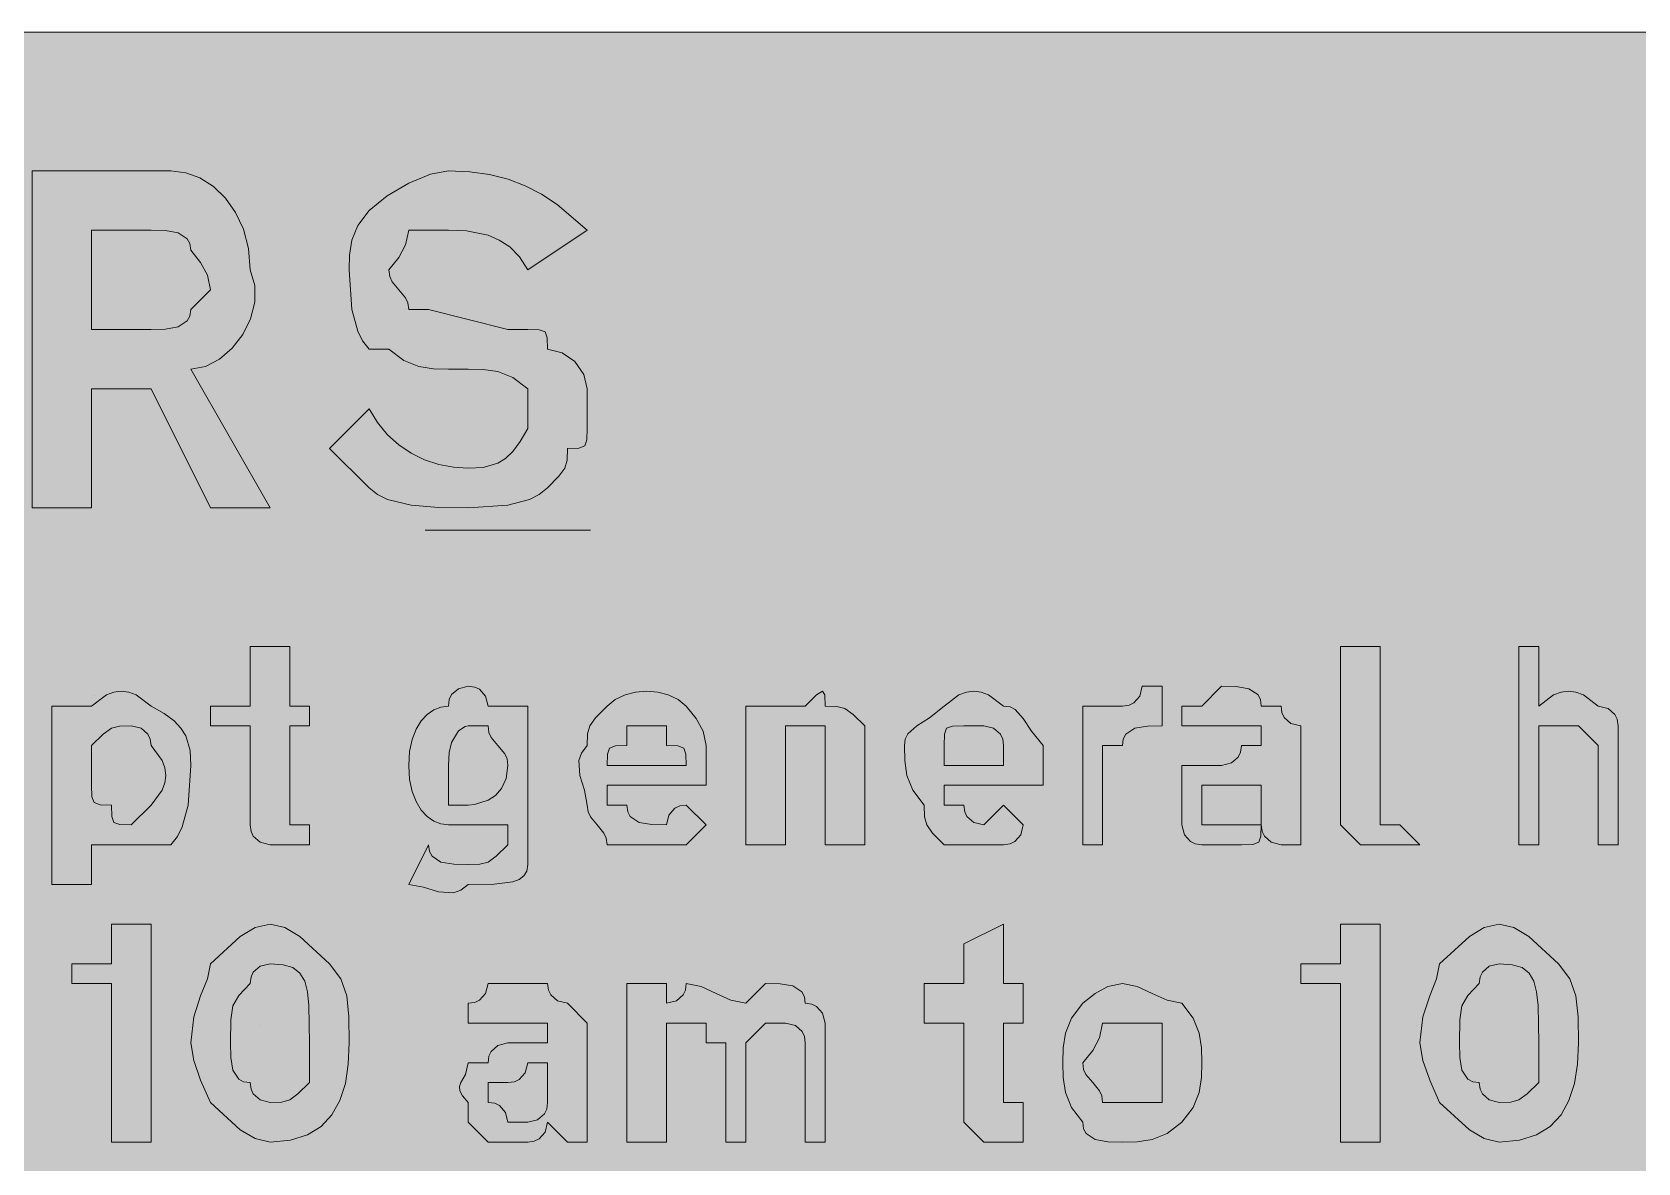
# Model space of a CAD drawing. Header units: metres. Extents: x 9 to 558, y 11 to 259.
# Drawn here: x 366.8 to 464, y 191 to 259.4 of the extents above; entities that cross this region are included whole.
import ezdxf

# ---------------------------------------------------------------- set-up
doc = ezdxf.new("R2010")
doc.units = ezdxf.units.M
for name, color, linetype, true_color in [('FILL_BLUE_0000FF', 7, 'Continuous', 0x0000ff), ('FILL_WHITE_FFFFFF', 7, 'Continuous', 0xffffff), ('STROKE_WHITE_FFFFFF', 7, 'Continuous', 0xffffff)]:
    doc.layers.add(name, color=color, linetype=linetype, true_color=true_color)

msp = doc.modelspace()

# ---------------------------------------------------------------- hatches: boundary and pattern name
at = {"layer": 'FILL_BLUE_0000FF', "true_color": 0x0000ff}
h = msp.add_hatch(color=7, dxfattribs=at)
h.dxf.hatch_style = 1
h.paths.add_polyline_path([(551.26, 259.39), (552.02, 259.23), (553.41, 258.69), (556.41, 257.04), (556.81, 256.54), (557.1, 255.95), (557.46, 254.64), (557.61, 252.24), (557.61, 18.24), (557.61, 15.84), (557.42, 14.96), (557.01, 14.19), (556.41, 13.44), (554.8, 12.05), (554.09, 11.63), (553.41, 11.34), (552.02, 11.08), (550.41, 11.04), (16.41, 11.04), (14.01, 11.04), (13.13, 11.75), (12.36, 12.24), (11.82, 12.73), (11.66, 13.04), (11.61, 13.44), (10.82, 13.89), (10.22, 14.36), (9.8, 14.85), (9.51, 15.39), (9.25, 16.65), (9.21, 18.24), (9.21, 252.24), (9.21, 254.64), (11.61, 257.04), (12.36, 257.64), (13.13, 258.05), (14.01, 258.24), (14.76, 258.84), (15.53, 259.25), (16.41, 259.44), (550.41, 259.44), (551.26, 259.39)])
at = {"layer": 'FILL_WHITE_FFFFFF', "true_color": 0xffffff}
h = msp.add_hatch(color=7, dxfattribs=at)
h.dxf.hatch_style = 1
h.paths.add_polyline_path([(375.21, 251.04), (376.11, 250.93), (376.97, 250.61), (377.78, 250.09), (378.51, 249.39), (379.12, 248.52), (379.6, 247.5), (379.9, 246.33), (380.01, 245.04), (380.3, 244.09), (380.29, 243.09), (380.03, 242.09), (379.56, 241.14), (378.92, 240.31), (378.15, 239.64), (377.3, 239.2), (376.41, 239.04), (381.21, 230.64), (377.61, 230.64), (374.01, 237.84), (370.41, 237.84), (370.41, 230.64), (366.81, 230.64), (366.81, 251.04), (375.21, 251.04)])
h.paths.add_polyline_path([(374.89, 241.46), (375.66, 241.59), (376.2, 241.95), (376.36, 242.24), (376.41, 242.64), (377.61, 243.84), (377.42, 244.72), (377.01, 245.49), (376.41, 246.24), (376.36, 246.64), (376.2, 246.93), (375.66, 247.29), (374.89, 247.42), (374.01, 247.44), (370.41, 247.44), (370.41, 241.44), (374.01, 241.44), (374.89, 241.46)], flags=16)
h = msp.add_hatch(color=7, dxfattribs=at)
h.dxf.hatch_style = 1
h.paths.add_polyline_path([(395.61, 241.44), (396.81, 241.44), (397.5, 241.42), (397.86, 241.29), (397.99, 240.93), (398.01, 240.24), (398.89, 240.03), (399.66, 239.49), (400.2, 238.72), (400.41, 237.84), (400.41, 236.64), (400.41, 235.44), (400.39, 234.75), (400.26, 234.39), (399.9, 234.26), (399.21, 234.24), (399.19, 233.53), (399.06, 233.04), (398.7, 232.55), (398.01, 231.84), (397.51, 231.44), (396.92, 231.15), (395.61, 230.79), (393.21, 230.64), (391.43, 230.66), (389.76, 230.79), (388.32, 231.15), (387.71, 231.44), (387.21, 231.84), (384.81, 234.24), (387.21, 236.64), (387.71, 235.8), (388.32, 235.06), (389, 234.45), (389.76, 233.94), (390.57, 233.55), (391.43, 233.26), (392.31, 233.1), (393.21, 233.04), (394.11, 233.08), (395.01, 233.34), (395.46, 233.63), (395.91, 234.05), (396.36, 234.65), (396.81, 235.44), (396.81, 237.84), (395.91, 238.53), (395.01, 238.89), (394.11, 239.02), (393.21, 239.04), (392.01, 239.04), (391.11, 239.06), (390.21, 239.19), (389.31, 239.55), (388.41, 240.24), (387.21, 240.24), (386.81, 240.74), (386.52, 241.33), (386.16, 242.64), (386.01, 245.04), (386.03, 245.94), (386.16, 246.84), (386.52, 247.74), (387.21, 248.64), (388.3, 249.52), (389.61, 250.29), (390.92, 250.83), (392.01, 251.04), (393.31, 250.98), (394.5, 250.81), (395.62, 250.53), (396.66, 250.14), (397.65, 249.63), (398.59, 249.01), (400.41, 247.44), (396.81, 245.04), (396.31, 245.83), (395.72, 246.43), (395.08, 246.85), (394.41, 247.14), (393.1, 247.4), (392.01, 247.44), (389.61, 247.44), (389.42, 246.56), (389.01, 245.79), (388.41, 245.04), (388.46, 244.64), (388.6, 244.33), (389.01, 243.84), (389.42, 243.35), (389.56, 243.04), (389.61, 242.64), (390.81, 242.64), (395.61, 241.44)])
h = msp.add_hatch(color=7, dxfattribs=at)
h.dxf.hatch_style = 1
h.paths.add_polyline_path([(382.41, 211.44), (383.61, 211.44), (383.61, 210.24), (381.21, 210.24), (380.61, 210.39), (380.2, 210.75), (380.06, 211.04), (380.01, 211.44), (380.01, 217.44), (377.61, 217.44), (377.61, 218.64), (380.01, 218.64), (380.01, 222.24), (382.41, 222.24), (382.41, 218.64), (383.61, 218.64), (383.61, 217.44), (382.41, 217.44), (382.41, 212.64), (382.41, 211.44)])
h = msp.add_hatch(color=7, dxfattribs=at)
h.dxf.hatch_style = 1
h.paths.add_polyline_path([(446.01, 222.24), (448.41, 222.24), (448.41, 212.64), (448.41, 211.44), (449.61, 211.44), (450.81, 210.24), (449.61, 210.24), (448.41, 210.24), (447.21, 210.24), (446.01, 211.44), (446.01, 222.24)])
h = msp.add_hatch(color=7, dxfattribs=at)
h.dxf.hatch_style = 1
h.paths.add_polyline_path([(461.61, 210.24), (461.61, 216.24), (460.41, 217.44), (459.21, 217.44), (458.01, 217.44), (458.01, 216.24), (458.01, 210.24), (456.81, 210.24), (456.81, 222.24), (458.01, 222.24), (458.01, 218.64), (458.91, 219.31), (459.36, 219.48), (459.81, 219.54), (460.26, 219.48), (460.71, 219.31), (461.61, 218.64), (462.21, 218.49), (462.62, 218.13), (462.76, 217.84), (462.81, 217.44), (462.81, 216.24), (462.81, 210.24), (461.61, 210.24)])
h = msp.add_hatch(color=7, dxfattribs=at)
h.dxf.hatch_style = 1
h.paths.add_polyline_path([(396.81, 210.24), (396.81, 209.04), (396.75, 208.64), (396.58, 208.35), (396.3, 208.13), (395.91, 207.99), (394.78, 207.86), (393.21, 207.84), (392.76, 207.5), (392.31, 207.33), (391.41, 207.39), (390.51, 207.67), (389.61, 207.84), (390.81, 210.24), (390.86, 209.84), (391.02, 209.55), (391.56, 209.19), (392.33, 209.06), (393.21, 209.04), (393.92, 209.06), (394.41, 209.19), (394.9, 209.55), (395.61, 210.24), (395.61, 211.44), (394.41, 211.44), (393.21, 211.44), (392.01, 211.44), (391.56, 211.5), (391.13, 211.66), (390.72, 211.95), (390.36, 212.34), (390.05, 212.85), (389.82, 213.46), (389.66, 214.2), (389.61, 215.04), (389.66, 215.88), (389.82, 216.61), (390.05, 217.23), (390.36, 217.74), (390.72, 218.13), (391.13, 218.41), (391.56, 218.58), (392.01, 218.64), (392.06, 219.04), (392.2, 219.33), (392.61, 219.69), (393.21, 219.84), (393.61, 219.79), (393.9, 219.65), (394.26, 219.24), (394.41, 218.64), (395.61, 218.64), (396.81, 218.64), (396.81, 210.24)])
h.paths.add_polyline_path([(392.61, 217.14), (392.2, 216.43), (392.06, 215.83), (392.01, 215.04), (392.01, 212.64), (393.21, 212.64), (393.58, 212.68), (394.41, 212.94), (394.85, 213.23), (395.23, 213.65), (395.51, 214.25), (395.61, 215.04), (395.56, 215.44), (395.42, 215.75), (395.01, 216.24), (394.6, 216.73), (394.46, 217.04), (394.41, 217.44), (393.21, 217.44), (393.02, 217.4), (392.61, 217.14)], flags=16)
h = msp.add_hatch(color=7, dxfattribs=at)
h.dxf.hatch_style = 1
h.paths.add_polyline_path([(432.81, 218.64), (433.21, 218.69), (433.5, 218.83), (433.86, 219.24), (434.01, 219.84), (435.21, 219.84), (435.21, 217.44), (434.33, 217.42), (433.56, 217.29), (433.02, 216.93), (432.86, 216.64), (432.81, 216.24), (431.61, 216.24), (431.61, 215.04), (431.61, 210.24), (430.41, 210.24), (430.41, 218.64), (431.61, 218.64), (432.81, 218.64)])
h = msp.add_hatch(color=7, dxfattribs=at)
h.dxf.hatch_style = 1
h.paths.add_polyline_path([(441.06, 210.39), (440.7, 210.26), (440.01, 210.24), (438.81, 210.24), (437.61, 210.24), (437.21, 210.29), (436.92, 210.43), (436.56, 210.84), (436.41, 211.44), (436.41, 212.64), (436.41, 215.04), (437.61, 215.04), (438.81, 215.04), (439.41, 215.19), (439.82, 215.55), (439.96, 215.84), (440.01, 216.24), (441.21, 216.24), (441.21, 217.44), (440.01, 217.44), (438.81, 217.44), (437.61, 217.44), (436.41, 217.44), (436.41, 218.64), (437.61, 218.64), (438.81, 219.84), (439.69, 219.82), (440.46, 219.69), (441, 219.33), (441.16, 219.04), (441.21, 218.64), (442.41, 218.64), (442.46, 218.24), (442.6, 217.95), (443.01, 217.59), (443.61, 217.44), (443.61, 215.04), (443.61, 212.64), (443.61, 211.44), (443.61, 210.24), (442.41, 210.24), (441.81, 210.39), (441.4, 210.75), (441.26, 211.04), (441.21, 211.44), (441.19, 210.75), (441.06, 210.39)])
h.paths.add_polyline_path([(441.21, 212.64), (441.21, 213.84), (440.01, 213.84), (438.81, 213.84), (437.61, 213.84), (437.61, 212.64), (437.61, 211.44), (438.81, 211.44), (440.01, 211.44), (441.21, 211.44), (441.21, 212.64)], flags=16)
h = msp.add_hatch(color=7, dxfattribs=at)
h.dxf.hatch_style = 1
h.paths.add_polyline_path([(371.76, 219.48), (372.21, 219.54), (372.66, 219.48), (373.11, 219.31), (374.01, 218.64), (374.8, 218.19), (375.4, 217.74), (375.82, 217.29), (376.11, 216.84), (376.37, 215.94), (376.41, 215.04), (376.26, 212.64), (375.9, 211.33), (375.61, 210.74), (375.21, 210.24), (372.81, 210.24), (371.61, 210.24), (370.41, 210.24), (370.41, 207.84), (368.01, 207.84), (368.01, 218.64), (370.41, 218.64), (371.31, 219.31), (371.76, 219.48)])
h.paths.add_polyline_path([(370.41, 213.84), (370.43, 213.15), (370.56, 212.79), (370.92, 212.66), (371.61, 212.64), (371.63, 211.95), (371.76, 211.59), (372.12, 211.46), (372.81, 211.44), (374.01, 212.64), (374.68, 213.54), (374.85, 213.99), (374.91, 214.44), (374.85, 214.89), (374.68, 215.34), (374.01, 216.24), (373.96, 216.64), (373.82, 216.93), (373.41, 217.29), (372.81, 217.44), (372.1, 217.42), (371.61, 217.29), (371.12, 216.93), (370.41, 216.24), (370.41, 215.04), (370.41, 213.84)], flags=16)
h = msp.add_hatch(color=7, dxfattribs=at)
h.dxf.hatch_style = 1
h.paths.add_polyline_path([(401.56, 210.64), (401.42, 210.95), (401.01, 211.44), (400.6, 211.93), (400.46, 212.24), (400.41, 212.64), (400.24, 213.54), (399.96, 214.44), (399.9, 215.34), (400.07, 215.79), (400.41, 216.24), (400.43, 216.95), (400.56, 217.44), (400.92, 217.93), (401.61, 218.64), (402.11, 219.03), (402.7, 219.31), (403.34, 219.48), (404.01, 219.54), (404.68, 219.48), (405.32, 219.31), (405.91, 219.03), (406.41, 218.64), (407.01, 217.89), (407.42, 217.12), (407.61, 216.24), (407.61, 213.84), (401.61, 213.84), (401.61, 212.64), (402.81, 212.64), (402.86, 212.24), (403.02, 211.95), (403.56, 211.59), (404.33, 211.46), (405.21, 211.44), (405.36, 212.04), (405.72, 212.45), (406.01, 212.59), (406.41, 212.64), (407.61, 211.44), (406.41, 210.24), (402.81, 210.24), (401.61, 210.24), (401.56, 210.64)])
h.paths.add_polyline_path([(406.39, 215.73), (406.26, 216.09), (405.9, 216.22), (405.21, 216.24), (405.21, 217.44), (402.81, 217.44), (402.81, 216.24), (402.12, 216.22), (401.76, 216.09), (401.63, 215.73), (401.61, 215.04), (406.41, 215.04), (406.39, 215.73)], flags=16)
h = msp.add_hatch(color=7, dxfattribs=at)
h.dxf.hatch_style = 1
h.paths.add_polyline_path([(412.41, 217.44), (412.41, 216.24), (412.41, 210.24), (410.01, 210.24), (410.01, 218.64), (412.41, 218.64), (413.61, 218.64), (414.3, 219.31), (414.66, 219.54), (414.79, 219.31), (414.81, 218.64), (415.52, 218.62), (416.01, 218.49), (416.5, 218.13), (417.21, 217.44), (417.21, 216.24), (417.21, 210.24), (414.81, 210.24), (414.81, 216.24), (414.81, 217.44), (413.61, 217.44), (412.41, 217.44)])
h = msp.add_hatch(color=7, dxfattribs=at)
h.dxf.hatch_style = 1
h.paths.add_polyline_path([(421.32, 210.95), (420.96, 211.44), (420.83, 211.93), (420.81, 212.64), (420.12, 213.54), (419.76, 214.44), (419.63, 215.34), (419.61, 216.24), (419.66, 216.64), (419.82, 216.95), (420.36, 217.44), (421.13, 217.93), (422.01, 218.64), (422.91, 219.31), (423.36, 219.48), (423.81, 219.54), (424.26, 219.48), (424.71, 219.31), (425.61, 218.64), (426.01, 218.59), (426.32, 218.43), (426.81, 217.89), (427.3, 217.12), (428.01, 216.24), (428.01, 213.84), (422.01, 213.84), (422.01, 212.64), (423.21, 212.64), (423.26, 212.24), (423.4, 211.95), (423.81, 211.59), (424.41, 211.44), (425.61, 212.64), (426.81, 211.44), (426.66, 210.84), (426.3, 210.43), (426.01, 210.29), (425.61, 210.24), (423.21, 210.24), (422.01, 210.24), (421.32, 210.95)])
h.paths.add_polyline_path([(425.61, 216.24), (425.56, 216.64), (425.42, 216.93), (425.01, 217.29), (424.41, 217.44), (423.21, 217.44), (422.52, 217.42), (422.16, 217.29), (422.03, 216.93), (422.01, 216.24), (422.01, 215.04), (425.61, 215.04), (425.61, 216.24)], flags=16)
h = msp.add_hatch(color=7, dxfattribs=at)
h.dxf.hatch_style = 1
h.paths.add_polyline_path([(371.61, 192.24), (371.61, 201.84), (369.21, 201.84), (369.21, 203.04), (370.41, 203.04), (371.61, 203.04), (371.61, 204.24), (371.61, 205.44), (374.01, 205.44), (374.01, 192.24), (371.61, 192.24)])
h = msp.add_hatch(color=7, dxfattribs=at)
h.dxf.hatch_style = 1
h.paths.add_polyline_path([(377.01, 201.09), (377.42, 202.12), (377.61, 203.04), (379.41, 204.69), (380.31, 205.23), (381.21, 205.44), (382.11, 205.23), (383.01, 204.69), (384.81, 203.04), (385.5, 202.12), (385.86, 201.09), (385.99, 199.83), (386.01, 198.24), (385.95, 196.95), (385.77, 195.78), (385.44, 194.76), (384.96, 193.89), (384.31, 193.19), (383.48, 192.67), (382.45, 192.35), (381.21, 192.24), (380.31, 192.45), (379.41, 192.99), (377.61, 194.64), (377.01, 195.99), (376.6, 197.17), (376.41, 198.24), (376.6, 199.83), (377.01, 201.09)])
h.paths.add_polyline_path([(382.41, 194.79), (382.9, 195.15), (383.61, 195.84), (383.61, 198.24), (383.57, 200.51), (383.48, 201.34), (383.31, 201.99), (383.02, 202.47), (382.6, 202.8), (382, 202.98), (381.21, 203.04), (380.61, 202.89), (380.2, 202.53), (380.06, 202.24), (380.01, 201.84), (379.32, 201.11), (378.96, 200.49), (378.83, 199.65), (378.81, 198.24), (378.83, 197.36), (378.96, 196.59), (379.32, 196.05), (379.61, 195.89), (380.01, 195.84), (380.06, 195.44), (380.2, 195.15), (380.61, 194.79), (381.21, 194.64), (381.92, 194.66), (382.41, 194.79)], flags=16)
h = msp.add_hatch(color=7, dxfattribs=at)
h.dxf.hatch_style = 1
h.paths.add_polyline_path([(426.81, 194.64), (426.81, 192.24), (424.41, 192.24), (423.21, 193.44), (423.21, 194.64), (423.21, 199.44), (420.81, 199.44), (420.81, 201.84), (423.21, 201.84), (423.21, 204.24), (425.61, 205.44), (425.61, 201.84), (426.81, 201.84), (426.81, 199.44), (425.61, 199.44), (425.61, 194.64), (426.81, 194.64)])
h = msp.add_hatch(color=7, dxfattribs=at)
h.dxf.hatch_style = 1
h.paths.add_polyline_path([(446.01, 192.24), (446.01, 201.84), (443.61, 201.84), (443.61, 203.04), (444.81, 203.04), (446.01, 203.04), (446.01, 204.24), (446.01, 205.44), (448.41, 205.44), (448.41, 192.24), (446.01, 192.24)])
h = msp.add_hatch(color=7, dxfattribs=at)
h.dxf.hatch_style = 1
h.paths.add_polyline_path([(451.41, 201.09), (451.82, 202.12), (452.01, 203.04), (453.81, 204.69), (454.71, 205.23), (455.61, 205.44), (456.51, 205.23), (457.41, 204.69), (459.21, 203.04), (459.9, 202.12), (460.26, 201.09), (460.39, 199.83), (460.41, 198.24), (460.35, 196.95), (460.17, 195.78), (459.84, 194.76), (459.36, 193.89), (458.71, 193.19), (457.88, 192.67), (456.85, 192.35), (455.61, 192.24), (454.71, 192.45), (453.81, 192.99), (452.01, 194.64), (451.41, 195.99), (451, 197.17), (450.81, 198.24), (451, 199.83), (451.41, 201.09)])
h.paths.add_polyline_path([(456.81, 194.79), (457.3, 195.15), (458.01, 195.84), (458.01, 198.24), (457.97, 200.51), (457.88, 201.34), (457.71, 201.99), (457.42, 202.47), (457, 202.8), (456.4, 202.98), (455.61, 203.04), (455.01, 202.89), (454.6, 202.53), (454.46, 202.24), (454.41, 201.84), (453.72, 201.11), (453.36, 200.49), (453.23, 199.65), (453.21, 198.24), (453.23, 197.36), (453.36, 196.59), (453.72, 196.05), (454.01, 195.89), (454.41, 195.84), (454.46, 195.44), (454.6, 195.15), (455.01, 194.79), (455.61, 194.64), (456.32, 194.66), (456.81, 194.79)], flags=16)
h = msp.add_hatch(color=7, dxfattribs=at)
h.dxf.hatch_style = 1
h.paths.add_polyline_path([(393.21, 193.44), (393.21, 194.64), (392.87, 195.04), (392.7, 195.35), (392.68, 195.61), (392.76, 195.84), (393.04, 196.33), (393.21, 197.04), (394.41, 197.04), (394.46, 197.44), (394.6, 197.73), (395.01, 198.09), (395.61, 198.24), (396.81, 198.24), (398.01, 198.24), (398.01, 199.44), (396.81, 199.44), (395.61, 199.44), (394.41, 199.44), (393.21, 199.44), (393.21, 200.64), (393.61, 200.69), (393.9, 200.83), (394.26, 201.24), (394.41, 201.84), (395.61, 201.84), (398.01, 201.84), (398.06, 201.44), (398.2, 201.15), (398.61, 200.79), (399.21, 200.64), (400.41, 199.44), (400.41, 197.04), (400.41, 194.64), (400.41, 193.44), (400.41, 192.24), (399.21, 192.24), (398.01, 193.44), (397.86, 192.84), (397.5, 192.43), (397.21, 192.29), (396.81, 192.24), (395.61, 192.24), (394.41, 192.24), (393.21, 193.44)])
h.paths.add_polyline_path([(397.41, 193.59), (397.82, 193.95), (397.96, 194.24), (398.01, 194.64), (398.01, 197.04), (396.81, 197.04), (396.66, 196.44), (396.3, 196.03), (396.01, 195.89), (395.61, 195.84), (394.41, 195.84), (394.41, 194.64), (394.81, 194.59), (395.1, 194.45), (395.46, 194.04), (395.61, 193.44), (396.81, 193.44), (397.41, 193.59)], flags=16)
h = msp.add_hatch(color=7, dxfattribs=at)
h.dxf.hatch_style = 1
h.paths.add_polyline_path([(405.21, 200.64), (405.81, 200.79), (406.22, 201.15), (406.36, 201.44), (406.41, 201.84), (407.31, 201.65), (408.21, 201.24), (409.11, 200.83), (410.01, 200.64), (411.21, 201.84), (412.09, 201.82), (412.86, 201.69), (413.4, 201.33), (413.56, 201.04), (413.61, 200.64), (414.01, 200.59), (414.3, 200.45), (414.66, 200.04), (414.81, 199.44), (414.81, 192.24), (413.61, 192.24), (413.61, 198.24), (413.56, 198.64), (413.42, 198.93), (413.01, 199.29), (412.41, 199.44), (411.21, 199.44), (410.01, 198.24), (410.01, 192.24), (408.81, 192.24), (408.81, 198.24), (407.61, 198.24), (407.61, 199.44), (406.41, 199.44), (405.21, 199.44), (405.21, 198.24), (405.21, 192.24), (402.81, 192.24), (402.81, 201.84), (405.21, 201.84), (405.21, 200.64)])
h = msp.add_hatch(color=7, dxfattribs=at)
h.dxf.hatch_style = 1
h.paths.add_polyline_path([(429.36, 198.84), (429.72, 199.74), (430.41, 200.64), (431.16, 201.24), (431.93, 201.65), (432.81, 201.84), (433.71, 201.65), (434.61, 201.24), (435.51, 200.83), (436.41, 200.64), (437.1, 199.74), (437.46, 198.84), (437.59, 197.94), (437.61, 197.04), (437.59, 196.14), (437.46, 195.24), (437.1, 194.34), (436.41, 193.44), (435.51, 192.75), (434.61, 192.39), (433.71, 192.26), (432.81, 192.24), (431.93, 192.26), (431.16, 192.39), (430.62, 192.75), (430.46, 193.04), (430.41, 193.44), (429.72, 194.34), (429.36, 195.24), (429.23, 196.14), (429.21, 197.04), (429.23, 197.94), (429.36, 198.84)])
h.paths.add_polyline_path([(431.42, 198.56), (431.01, 197.79), (430.41, 197.04), (430.46, 196.64), (430.6, 196.33), (431.01, 195.84), (431.42, 195.35), (431.56, 195.04), (431.61, 194.64), (432.81, 194.64), (435.21, 194.64), (435.21, 197.04), (435.21, 199.44), (432.81, 199.44), (431.61, 199.44), (431.42, 198.56)], flags=16)

# ---------------------------------------------------------------- linework, layer by layer
at = {"layer": 'FILL_BLUE_0000FF', "lineweight": 0, "true_color": 0x0000ff}
msp.add_lwpolyline([(16.41, 259.44), (550.41, 259.44), (551.26, 259.39), (552.02, 259.23), (553.41, 258.69), (556.41, 257.04), (556.81, 256.54), (557.1, 255.95), (557.46, 254.64), (557.61, 252.24), (557.61, 18.24), (557.61, 15.84), (557.42, 14.96), (557.01, 14.19), (556.41, 13.44), (554.8, 12.05), (554.09, 11.63), (553.41, 11.34), (552.02, 11.08), (550.41, 11.04), (16.41, 11.04)], dxfattribs=at)
at = {"layer": 'FILL_WHITE_FFFFFF', "lineweight": 0, "true_color": 0xffffff}
for points in [[(375.21, 251.04), (376.11, 250.93), (376.97, 250.61), (377.78, 250.09), (378.51, 249.39), (379.12, 248.52), (379.6, 247.5), (379.9, 246.33), (380.01, 245.04), (380.3, 244.09), (380.29, 243.09), (380.03, 242.09), (379.56, 241.14), (378.92, 240.31), (378.15, 239.64), (377.3, 239.2), (376.41, 239.04), (381.21, 230.64), (377.61, 230.64), (374.01, 237.84), (370.41, 237.84), (370.41, 230.64), (366.81, 230.64), (366.81, 251.04)], [(395.61, 241.44), (396.81, 241.44), (397.5, 241.42), (397.86, 241.29), (397.99, 240.93), (398.01, 240.24), (398.89, 240.03), (399.66, 239.49), (400.2, 238.72), (400.41, 237.84), (400.41, 236.64), (400.41, 235.44), (400.39, 234.75), (400.26, 234.39), (399.9, 234.26), (399.21, 234.24), (399.19, 233.53), (399.06, 233.04), (398.7, 232.55), (398.01, 231.84), (397.51, 231.44), (396.92, 231.15), (395.61, 230.79), (393.21, 230.64), (391.43, 230.66), (389.76, 230.79), (388.32, 231.15), (387.71, 231.44), (387.21, 231.84), (384.81, 234.24), (387.21, 236.64), (387.71, 235.8), (388.32, 235.06), (389, 234.45), (389.76, 233.94), (390.57, 233.55), (391.43, 233.26), (392.31, 233.1), (393.21, 233.04), (394.11, 233.08), (395.01, 233.34), (395.46, 233.63), (395.91, 234.05), (396.36, 234.65), (396.81, 235.44), (396.81, 237.84), (395.91, 238.53), (395.01, 238.89), (394.11, 239.02), (393.21, 239.04), (392.01, 239.04), (391.11, 239.06), (390.21, 239.19), (389.31, 239.55), (388.41, 240.24), (387.21, 240.24), (386.81, 240.74), (386.52, 241.33), (386.16, 242.64), (386.01, 245.04), (386.03, 245.94), (386.16, 246.84), (386.52, 247.74), (387.21, 248.64), (388.3, 249.52), (389.61, 250.29), (390.92, 250.83), (392.01, 251.04), (393.31, 250.98), (394.5, 250.81), (395.62, 250.53), (396.66, 250.14), (397.65, 249.63), (398.59, 249.01), (400.41, 247.44), (396.81, 245.04), (396.31, 245.83), (395.72, 246.43), (395.08, 246.85), (394.41, 247.14), (393.1, 247.4), (392.01, 247.44), (389.61, 247.44), (389.42, 246.56), (389.01, 245.79), (388.41, 245.04), (388.46, 244.64), (388.6, 244.33), (389.01, 243.84), (389.42, 243.35), (389.56, 243.04), (389.61, 242.64), (390.81, 242.64)], [(374.89, 241.46), (375.66, 241.59), (376.2, 241.95), (376.36, 242.24), (376.41, 242.64), (377.61, 243.84), (377.42, 244.72), (377.01, 245.49), (376.41, 246.24), (376.36, 246.64), (376.2, 246.93), (375.66, 247.29), (374.89, 247.42), (374.01, 247.44), (370.41, 247.44), (370.41, 241.44), (374.01, 241.44)], [(382.41, 211.44), (383.61, 211.44), (383.61, 210.24), (381.21, 210.24), (380.61, 210.39), (380.2, 210.75), (380.06, 211.04), (380.01, 211.44), (380.01, 217.44), (377.61, 217.44), (377.61, 218.64), (380.01, 218.64), (380.01, 222.24), (382.41, 222.24), (382.41, 218.64), (383.61, 218.64), (383.61, 217.44), (382.41, 217.44), (382.41, 212.64)], [(446.01, 222.24), (448.41, 222.24), (448.41, 212.64), (448.41, 211.44), (449.61, 211.44), (450.81, 210.24), (449.61, 210.24), (448.41, 210.24), (447.21, 210.24), (446.01, 211.44)], [(461.61, 210.24), (461.61, 216.24), (460.41, 217.44), (459.21, 217.44), (458.01, 217.44), (458.01, 216.24), (458.01, 210.24), (456.81, 210.24), (456.81, 222.24), (458.01, 222.24), (458.01, 218.64), (458.91, 219.31), (459.36, 219.48), (459.81, 219.54), (460.26, 219.48), (460.71, 219.31), (461.61, 218.64), (462.21, 218.49), (462.62, 218.13), (462.76, 217.84), (462.81, 217.44), (462.81, 216.24), (462.81, 210.24)], [(396.81, 210.24), (396.81, 209.04), (396.75, 208.64), (396.58, 208.35), (396.3, 208.13), (395.91, 207.99), (394.78, 207.86), (393.21, 207.84), (392.76, 207.5), (392.31, 207.33), (391.41, 207.39), (390.51, 207.67), (389.61, 207.84), (390.81, 210.24), (390.86, 209.84), (391.02, 209.55), (391.56, 209.19), (392.33, 209.06), (393.21, 209.04), (393.92, 209.06), (394.41, 209.19), (394.9, 209.55), (395.61, 210.24), (395.61, 211.44), (394.41, 211.44), (393.21, 211.44), (392.01, 211.44), (391.56, 211.5), (391.13, 211.66), (390.72, 211.95), (390.36, 212.34), (390.05, 212.85), (389.82, 213.46), (389.66, 214.2), (389.61, 215.04), (389.66, 215.88), (389.82, 216.61), (390.05, 217.23), (390.36, 217.74), (390.72, 218.13), (391.13, 218.41), (391.56, 218.58), (392.01, 218.64), (392.06, 219.04), (392.2, 219.33), (392.61, 219.69), (393.21, 219.84), (393.61, 219.79), (393.9, 219.65), (394.26, 219.24), (394.41, 218.64), (395.61, 218.64), (396.81, 218.64)], [(432.81, 218.64), (433.21, 218.69), (433.5, 218.83), (433.86, 219.24), (434.01, 219.84), (435.21, 219.84), (435.21, 217.44), (434.33, 217.42), (433.56, 217.29), (433.02, 216.93), (432.86, 216.64), (432.81, 216.24), (431.61, 216.24), (431.61, 215.04), (431.61, 210.24), (430.41, 210.24), (430.41, 218.64), (431.61, 218.64)], [(441.06, 210.39), (440.7, 210.26), (440.01, 210.24), (438.81, 210.24), (437.61, 210.24), (437.21, 210.29), (436.92, 210.43), (436.56, 210.84), (436.41, 211.44), (436.41, 212.64), (436.41, 215.04), (437.61, 215.04), (438.81, 215.04), (439.41, 215.19), (439.82, 215.55), (439.96, 215.84), (440.01, 216.24), (441.21, 216.24), (441.21, 217.44), (440.01, 217.44), (438.81, 217.44), (437.61, 217.44), (436.41, 217.44), (436.41, 218.64), (437.61, 218.64), (438.81, 219.84), (439.69, 219.82), (440.46, 219.69), (441, 219.33), (441.16, 219.04), (441.21, 218.64), (442.41, 218.64), (442.46, 218.24), (442.6, 217.95), (443.01, 217.59), (443.61, 217.44), (443.61, 215.04), (443.61, 212.64), (443.61, 211.44), (443.61, 210.24), (442.41, 210.24), (441.81, 210.39), (441.4, 210.75), (441.26, 211.04), (441.21, 211.44), (441.19, 210.75)], [(371.76, 219.48), (372.21, 219.54), (372.66, 219.48), (373.11, 219.31), (374.01, 218.64), (374.8, 218.19), (375.4, 217.74), (375.82, 217.29), (376.11, 216.84), (376.37, 215.94), (376.41, 215.04), (376.26, 212.64), (375.9, 211.33), (375.61, 210.74), (375.21, 210.24), (372.81, 210.24), (371.61, 210.24), (370.41, 210.24), (370.41, 207.84), (368.01, 207.84), (368.01, 218.64), (370.41, 218.64), (371.31, 219.31)], [(401.56, 210.64), (401.42, 210.95), (401.01, 211.44), (400.6, 211.93), (400.46, 212.24), (400.41, 212.64), (400.24, 213.54), (399.96, 214.44), (399.9, 215.34), (400.07, 215.79), (400.41, 216.24), (400.43, 216.95), (400.56, 217.44), (400.92, 217.93), (401.61, 218.64), (402.11, 219.03), (402.7, 219.31), (403.34, 219.48), (404.01, 219.54), (404.68, 219.48), (405.32, 219.31), (405.91, 219.03), (406.41, 218.64), (407.01, 217.89), (407.42, 217.12), (407.61, 216.24), (407.61, 213.84), (401.61, 213.84), (401.61, 212.64), (402.81, 212.64), (402.86, 212.24), (403.02, 211.95), (403.56, 211.59), (404.33, 211.46), (405.21, 211.44), (405.36, 212.04), (405.72, 212.45), (406.01, 212.59), (406.41, 212.64), (407.61, 211.44), (406.41, 210.24), (402.81, 210.24), (401.61, 210.24)], [(412.41, 217.44), (412.41, 216.24), (412.41, 210.24), (410.01, 210.24), (410.01, 218.64), (412.41, 218.64), (413.61, 218.64), (414.3, 219.31), (414.66, 219.54), (414.79, 219.31), (414.81, 218.64), (415.52, 218.62), (416.01, 218.49), (416.5, 218.13), (417.21, 217.44), (417.21, 216.24), (417.21, 210.24), (414.81, 210.24), (414.81, 216.24), (414.81, 217.44), (413.61, 217.44)], [(421.32, 210.95), (420.96, 211.44), (420.83, 211.93), (420.81, 212.64), (420.12, 213.54), (419.76, 214.44), (419.63, 215.34), (419.61, 216.24), (419.66, 216.64), (419.82, 216.95), (420.36, 217.44), (421.13, 217.93), (422.01, 218.64), (422.91, 219.31), (423.36, 219.48), (423.81, 219.54), (424.26, 219.48), (424.71, 219.31), (425.61, 218.64), (426.01, 218.59), (426.32, 218.43), (426.81, 217.89), (427.3, 217.12), (428.01, 216.24), (428.01, 213.84), (422.01, 213.84), (422.01, 212.64), (423.21, 212.64), (423.26, 212.24), (423.4, 211.95), (423.81, 211.59), (424.41, 211.44), (425.61, 212.64), (426.81, 211.44), (426.66, 210.84), (426.3, 210.43), (426.01, 210.29), (425.61, 210.24), (423.21, 210.24), (422.01, 210.24)], [(370.41, 213.84), (370.43, 213.15), (370.56, 212.79), (370.92, 212.66), (371.61, 212.64), (371.63, 211.95), (371.76, 211.59), (372.12, 211.46), (372.81, 211.44), (374.01, 212.64), (374.68, 213.54), (374.85, 213.99), (374.91, 214.44), (374.85, 214.89), (374.68, 215.34), (374.01, 216.24), (373.96, 216.64), (373.82, 216.93), (373.41, 217.29), (372.81, 217.44), (372.1, 217.42), (371.61, 217.29), (371.12, 216.93), (370.41, 216.24), (370.41, 215.04)], [(392.61, 217.14), (392.2, 216.43), (392.06, 215.83), (392.01, 215.04), (392.01, 212.64), (393.21, 212.64), (393.58, 212.68), (394.41, 212.94), (394.85, 213.23), (395.23, 213.65), (395.51, 214.25), (395.61, 215.04), (395.56, 215.44), (395.42, 215.75), (395.01, 216.24), (394.6, 216.73), (394.46, 217.04), (394.41, 217.44), (393.21, 217.44), (393.02, 217.4)], [(406.39, 215.73), (406.26, 216.09), (405.9, 216.22), (405.21, 216.24), (405.21, 217.44), (402.81, 217.44), (402.81, 216.24), (402.12, 216.22), (401.76, 216.09), (401.63, 215.73), (401.61, 215.04), (406.41, 215.04)], [(425.61, 216.24), (425.56, 216.64), (425.42, 216.93), (425.01, 217.29), (424.41, 217.44), (423.21, 217.44), (422.52, 217.42), (422.16, 217.29), (422.03, 216.93), (422.01, 216.24), (422.01, 215.04), (425.61, 215.04)], [(441.21, 212.64), (441.21, 213.84), (440.01, 213.84), (438.81, 213.84), (437.61, 213.84), (437.61, 212.64), (437.61, 211.44), (438.81, 211.44), (440.01, 211.44), (441.21, 211.44)], [(371.61, 192.24), (371.61, 201.84), (369.21, 201.84), (369.21, 203.04), (370.41, 203.04), (371.61, 203.04), (371.61, 204.24), (371.61, 205.44), (374.01, 205.44), (374.01, 192.24)], [(377.01, 201.09), (377.42, 202.12), (377.61, 203.04), (379.41, 204.69), (380.31, 205.23), (381.21, 205.44), (382.11, 205.23), (383.01, 204.69), (384.81, 203.04), (385.5, 202.12), (385.86, 201.09), (385.99, 199.83), (386.01, 198.24), (385.95, 196.95), (385.77, 195.78), (385.44, 194.76), (384.96, 193.89), (384.31, 193.19), (383.48, 192.67), (382.45, 192.35), (381.21, 192.24), (380.31, 192.45), (379.41, 192.99), (377.61, 194.64), (377.01, 195.99), (376.6, 197.17), (376.41, 198.24), (376.6, 199.83)], [(426.81, 194.64), (426.81, 192.24), (424.41, 192.24), (423.21, 193.44), (423.21, 194.64), (423.21, 199.44), (420.81, 199.44), (420.81, 201.84), (423.21, 201.84), (423.21, 204.24), (425.61, 205.44), (425.61, 201.84), (426.81, 201.84), (426.81, 199.44), (425.61, 199.44), (425.61, 194.64)], [(446.01, 192.24), (446.01, 201.84), (443.61, 201.84), (443.61, 203.04), (444.81, 203.04), (446.01, 203.04), (446.01, 204.24), (446.01, 205.44), (448.41, 205.44), (448.41, 192.24)], [(451.41, 201.09), (451.82, 202.12), (452.01, 203.04), (453.81, 204.69), (454.71, 205.23), (455.61, 205.44), (456.51, 205.23), (457.41, 204.69), (459.21, 203.04), (459.9, 202.12), (460.26, 201.09), (460.39, 199.83), (460.41, 198.24), (460.35, 196.95), (460.17, 195.78), (459.84, 194.76), (459.36, 193.89), (458.71, 193.19), (457.88, 192.67), (456.85, 192.35), (455.61, 192.24), (454.71, 192.45), (453.81, 192.99), (452.01, 194.64), (451.41, 195.99), (451, 197.17), (450.81, 198.24), (451, 199.83)], [(382.41, 194.79), (382.9, 195.15), (383.61, 195.84), (383.61, 198.24), (383.57, 200.51), (383.48, 201.34), (383.31, 201.99), (383.02, 202.47), (382.6, 202.8), (382, 202.98), (381.21, 203.04), (380.61, 202.89), (380.2, 202.53), (380.06, 202.24), (380.01, 201.84), (379.32, 201.11), (378.96, 200.49), (378.83, 199.65), (378.81, 198.24), (378.83, 197.36), (378.96, 196.59), (379.32, 196.05), (379.61, 195.89), (380.01, 195.84), (380.06, 195.44), (380.2, 195.15), (380.61, 194.79), (381.21, 194.64), (381.92, 194.66)], [(456.81, 194.79), (457.3, 195.15), (458.01, 195.84), (458.01, 198.24), (457.97, 200.51), (457.88, 201.34), (457.71, 201.99), (457.42, 202.47), (457, 202.8), (456.4, 202.98), (455.61, 203.04), (455.01, 202.89), (454.6, 202.53), (454.46, 202.24), (454.41, 201.84), (453.72, 201.11), (453.36, 200.49), (453.23, 199.65), (453.21, 198.24), (453.23, 197.36), (453.36, 196.59), (453.72, 196.05), (454.01, 195.89), (454.41, 195.84), (454.46, 195.44), (454.6, 195.15), (455.01, 194.79), (455.61, 194.64), (456.32, 194.66)], [(393.21, 193.44), (393.21, 194.64), (392.87, 195.04), (392.7, 195.35), (392.68, 195.61), (392.76, 195.84), (393.04, 196.33), (393.21, 197.04), (394.41, 197.04), (394.46, 197.44), (394.6, 197.73), (395.01, 198.09), (395.61, 198.24), (396.81, 198.24), (398.01, 198.24), (398.01, 199.44), (396.81, 199.44), (395.61, 199.44), (394.41, 199.44), (393.21, 199.44), (393.21, 200.64), (393.61, 200.69), (393.9, 200.83), (394.26, 201.24), (394.41, 201.84), (395.61, 201.84), (398.01, 201.84), (398.06, 201.44), (398.2, 201.15), (398.61, 200.79), (399.21, 200.64), (400.41, 199.44), (400.41, 197.04), (400.41, 194.64), (400.41, 193.44), (400.41, 192.24), (399.21, 192.24), (398.01, 193.44), (397.86, 192.84), (397.5, 192.43), (397.21, 192.29), (396.81, 192.24), (395.61, 192.24), (394.41, 192.24)], [(405.21, 200.64), (405.81, 200.79), (406.22, 201.15), (406.36, 201.44), (406.41, 201.84), (407.31, 201.65), (408.21, 201.24), (409.11, 200.83), (410.01, 200.64), (411.21, 201.84), (412.09, 201.82), (412.86, 201.69), (413.4, 201.33), (413.56, 201.04), (413.61, 200.64), (414.01, 200.59), (414.3, 200.45), (414.66, 200.04), (414.81, 199.44), (414.81, 192.24), (413.61, 192.24), (413.61, 198.24), (413.56, 198.64), (413.42, 198.93), (413.01, 199.29), (412.41, 199.44), (411.21, 199.44), (410.01, 198.24), (410.01, 192.24), (408.81, 192.24), (408.81, 198.24), (407.61, 198.24), (407.61, 199.44), (406.41, 199.44), (405.21, 199.44), (405.21, 198.24), (405.21, 192.24), (402.81, 192.24), (402.81, 201.84), (405.21, 201.84)], [(429.36, 198.84), (429.72, 199.74), (430.41, 200.64), (431.16, 201.24), (431.93, 201.65), (432.81, 201.84), (433.71, 201.65), (434.61, 201.24), (435.51, 200.83), (436.41, 200.64), (437.1, 199.74), (437.46, 198.84), (437.59, 197.94), (437.61, 197.04), (437.59, 196.14), (437.46, 195.24), (437.1, 194.34), (436.41, 193.44), (435.51, 192.75), (434.61, 192.39), (433.71, 192.26), (432.81, 192.24), (431.93, 192.26), (431.16, 192.39), (430.62, 192.75), (430.46, 193.04), (430.41, 193.44), (429.72, 194.34), (429.36, 195.24), (429.23, 196.14), (429.21, 197.04), (429.23, 197.94)], [(431.42, 198.56), (431.01, 197.79), (430.41, 197.04), (430.46, 196.64), (430.6, 196.33), (431.01, 195.84), (431.42, 195.35), (431.56, 195.04), (431.61, 194.64), (432.81, 194.64), (435.21, 194.64), (435.21, 197.04), (435.21, 199.44), (432.81, 199.44), (431.61, 199.44)], [(397.41, 193.59), (397.82, 193.95), (397.96, 194.24), (398.01, 194.64), (398.01, 197.04), (396.81, 197.04), (396.66, 196.44), (396.3, 196.03), (396.01, 195.89), (395.61, 195.84), (394.41, 195.84), (394.41, 194.64), (394.81, 194.59), (395.1, 194.45), (395.46, 194.04), (395.61, 193.44), (396.81, 193.44)]]:
    msp.add_lwpolyline(points, close=True, dxfattribs=at)
at = {"layer": 'STROKE_WHITE_FFFFFF', "lineweight": 0, "true_color": 0xffffff}
for points in [[(390.61, 239.28), (390.61, 239.28)], [(390.61, 229.28), (400.61, 229.28)], [(370.61, 219.28), (370.61, 219.28)], [(460.61, 219.28), (460.61, 219.28)], [(460.61, 219.28), (460.61, 219.28)], [(380.61, 199.28), (380.61, 199.28)], [(380.61, 199.28), (380.61, 199.28)], [(380.61, 199.28), (380.61, 199.28)], [(380.61, 199.28), (380.61, 199.28)], [(380.61, 199.28), (380.61, 199.28)], [(380.61, 199.28), (380.61, 199.28)], [(380.61, 199.28), (380.61, 199.28)], [(380.61, 199.28), (380.61, 199.28)], [(380.61, 199.28), (380.61, 199.28)], [(380.61, 199.28), (380.61, 199.28)], [(450.61, 199.28), (450.61, 199.28)], [(450.61, 199.28), (450.61, 199.28)], [(450.61, 199.28), (450.61, 199.28)], [(450.61, 199.28), (450.61, 199.28)], [(450.61, 199.28), (450.61, 199.28)], [(450.61, 199.28), (450.61, 199.28)], [(450.61, 199.28), (450.61, 199.28)], [(450.61, 199.28), (450.61, 199.28)], [(450.61, 199.28), (450.61, 199.28)], [(450.61, 199.28), (450.61, 199.28)]]:
    msp.add_lwpolyline(points, dxfattribs=at)

doc.saveas('drawing.dxf')
